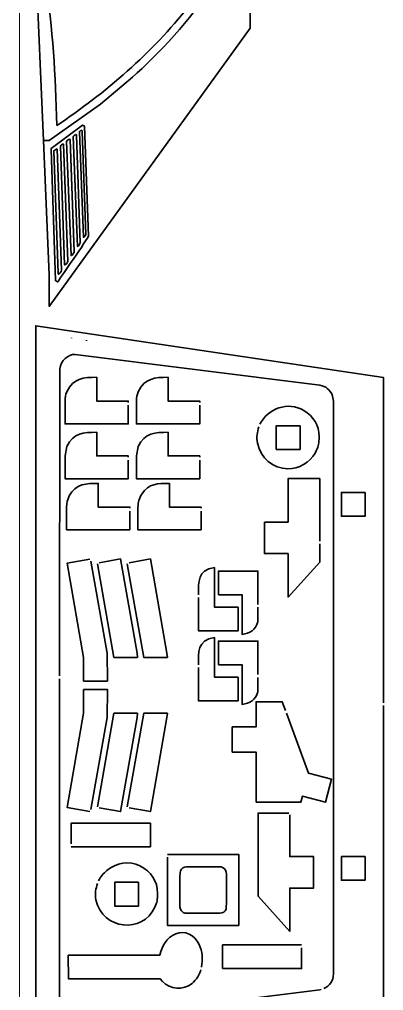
# Model space of a CAD drawing. Header units: millimetres. Extents: x -5 to 375, y 132 to 712.
# Drawn here: x -5 to 34.1, y 518 to 622.3 of the extents above; entities that cross this region are included whole.
import ezdxf

# ---------------------------------------------------------------- set-up
doc = ezdxf.new("R2010")
doc.units = ezdxf.units.MM
doc.header["$MEASUREMENT"] = 0
doc.layers.add('Camada 1', color=7, linetype='Continuous')

msp = doc.modelspace()

# ---------------------------------------------------------------- linework, layer by layer
at = {"layer": 'Camada 1', "color": 3, "lineweight": 20}
msp.add_open_spline([(185.0124, 711.5124), (185.0124, 711.5124), (185.0124, 421.5125), (185.0124, 421.5125), (185.0124, 421.5125), (185.0124, 421.5125), (-4.9877, 421.5125), (-4.9877, 421.5125), (-4.9877, 421.5125), (-4.9877, 421.5125), (-4.9877, 711.5124), (-4.9877, 711.5124), (-4.9877, 711.5124), (-4.9877, 711.5124), (185.0124, 711.5124), (185.0124, 711.5124)], degree=3, knots=[0, 0, 0, 0, 0.2, 0.2, 0.2, 0.2, 0.4, 0.4, 0.4, 0.4, 0.6, 0.6, 0.6, 0.6, 1, 1, 1, 1], dxfattribs=at)
at = {"layer": 'Camada 1', "color": 5, "lineweight": 35}
for points, knots in [([(-1.9876, 708.4624), (-1.9876, 708.4624), (-3.2376, 709.9125), (-3.2376, 709.9125), (-3.2376, 709.9125), (-3.2376, 709.9125), (-3.2376, 628.3624), (-3.2376, 628.3624), (-3.2376, 628.3624), (-3.2376, 628.3624), (-2.4126, 609.3374), (-2.4126, 609.3374), (-2.4126, 609.3374), (-2.4126, 609.3374), (-1.7876, 594.9124), (-1.7876, 594.9124), (-1.7876, 594.9124), (-1.7876, 594.9124), (-1.7876, 591.5124), (-1.7876, 591.5124), (-1.7876, 591.5124), (-1.7876, 591.5124), (19.8124, 621.4124), (19.8124, 621.4124), (19.8124, 621.4124), (19.8124, 621.4124), (19.8124, 631.7374), (19.8124, 631.7374)], [0, 0, 0, 0, 0.125, 0.125, 0.125, 0.125, 0.25, 0.25, 0.25, 0.25, 0.375, 0.375, 0.375, 0.375, 0.5, 0.5, 0.5, 0.5, 0.625, 0.625, 0.625, 0.625, 0.75, 0.75, 0.75, 0.75, 1, 1, 1, 1]), ([(34.1374, 548.9125), (34.1374, 548.9125), (34.1374, 583.8624), (34.1374, 583.8624), (34.1374, 583.8624), (34.1374, 583.8624), (-3.2376, 589.4374), (-3.2376, 589.4374), (-3.2376, 589.4374), (-3.2376, 589.4374), (-3.2376, 516.1124), (-3.2376, 516.1124)], [0, 0, 0, 0, 0.25, 0.25, 0.25, 0.25, 0.5, 0.5, 0.5, 0.5, 1, 1, 1, 1]), ([(-0.6876, 551.7874), (-0.6876, 551.7874), (-0.6626, 584.8125), (-0.6626, 584.8125), (-0.6626, 584.8125), (-0.539, 585.6775), (0.2067, 586.3878), (1.0124, 586.3374), (1.0124, 586.3374), (1.0124, 586.3374), (27.2874, 583.0375), (27.2874, 583.0375), (27.2874, 583.0375), (27.9631, 582.9282), (28.3173, 582.5687), (28.6124, 582.0375), (28.6124, 582.0375), (28.6124, 582.0375), (28.7624, 581.3374), (28.7624, 581.3374), (28.7624, 581.3374), (28.7624, 581.3374), (28.7624, 519.7624), (28.7624, 519.7624), (28.7624, 519.7624), (28.7342, 518.9731), (28.3858, 518.5241), (27.7124, 518.1874)], [0, 0, 0, 0, 0.125, 0.125, 0.125, 0.125, 0.25, 0.25, 0.25, 0.25, 0.375, 0.375, 0.375, 0.375, 0.5, 0.5, 0.5, 0.5, 0.625, 0.625, 0.625, 0.625, 0.75, 0.75, 0.75, 0.75, 1, 1, 1, 1]), ([(27.4373, 518.1124), (27.4373, 518.1124), (27.2874, 518.0624), (27.2874, 518.0624), (27.2874, 518.0624), (27.2874, 518.0624), (0.8624, 514.7625), (0.8624, 514.7625), (0.8624, 514.7625), (0.0529, 514.8295), (-0.6303, 515.5418), (-0.6876, 516.4624), (-0.6876, 516.4624), (-0.6876, 516.4624), (-0.6876, 551.4875), (-0.6876, 551.4875)], [0, 0, 0, 0, 0.2, 0.2, 0.2, 0.2, 0.4, 0.4, 0.4, 0.4, 0.6, 0.6, 0.6, 0.6, 1, 1, 1, 1]), ([(-3.2376, 515.8124), (-3.2376, 515.8124), (-3.2376, 511.6624), (-3.2376, 511.6624), (-3.2376, 511.6624), (-3.2376, 511.6624), (34.1374, 517.2374), (34.1374, 517.2374), (34.1374, 517.2374), (34.1374, 517.2374), (34.1374, 548.6124), (34.1374, 548.6124)], [0, 0, 0, 0, 0.25, 0.25, 0.25, 0.25, 0.5, 0.5, 0.5, 0.5, 1, 1, 1, 1])]:
    msp.add_open_spline(points, degree=3, knots=knots, dxfattribs=at)
at = {"layer": 'Camada 1', "color": 240, "lineweight": 35}
for points, knots in [([(-3.2376, 702.7625), (-3.2376, 702.7625), (14.9874, 685.5124), (14.9874, 685.5124), (14.9874, 685.5124), (15.7288, 684.8444), (16.2224, 684.2967), (16.5874, 683.3124), (16.5874, 683.3124), (16.7712, 682.8166), (16.967, 682.14), (16.9874, 681.6124), (16.9874, 681.6124), (16.9874, 681.6124), (17.0124, 631.3374), (17.0124, 631.3374), (17.0124, 631.3374), (16.9118, 629.5128), (16.2924, 627.2201), (15.4124, 625.6124), (15.4124, 625.6124), (13.7661, 622.6046), (9.7679, 618.4507), (7.1624, 616.1374), (7.1624, 616.1374), (7.1624, 616.1374), (3.7124, 613.2374), (3.7124, 613.2374), (3.7124, 613.2374), (3.7124, 613.2374), (-1.7876, 609.3374), (-1.7876, 609.3374), (-1.7876, 609.3374), (-1.7876, 609.3374), (-2.4126, 609.3374), (-2.4126, 609.3374)], [0, 0, 0, 0, 0.1, 0.1, 0.1, 0.1, 0.2, 0.2, 0.2, 0.2, 0.3, 0.3, 0.3, 0.3, 0.4, 0.4, 0.4, 0.4, 0.5, 0.5, 0.5, 0.5, 0.6, 0.6, 0.6, 0.6, 0.7, 0.7, 0.7, 0.7, 0.8, 0.8, 0.8, 0.8, 1, 1, 1, 1]), ([(-1.5626, 608.3874), (-1.5626, 608.3874), (-1.1126, 594.2874), (-1.1126, 594.2874), (-1.1126, 594.2874), (-1.1126, 594.2874), (-0.8876, 594.1374), (-0.8876, 594.1374), (-0.8876, 594.1374), (-0.8208, 594.2042), (2.4043, 598.8566), (2.4373, 599.0874), (2.4373, 599.0874), (2.4373, 599.0874), (1.9874, 610.8874), (1.9874, 610.8874), (1.9874, 610.8874), (1.9874, 610.8874), (1.7874, 610.9874), (1.7874, 610.9874), (1.7874, 610.9874), (1.7874, 610.9874), (-1.5626, 608.4874), (-1.5626, 608.4874), (-1.5626, 608.4874), (-1.5626, 608.4874), (-1.5626, 608.3874), (-1.5626, 608.3874)], [0, 0, 0, 0, 0.125, 0.125, 0.125, 0.125, 0.25, 0.25, 0.25, 0.25, 0.375, 0.375, 0.375, 0.375, 0.5, 0.5, 0.5, 0.5, 0.625, 0.625, 0.625, 0.625, 0.75, 0.75, 0.75, 0.75, 1, 1, 1, 1]), ([(0.0874, 609.2374), (0.0874, 609.2374), (0.5624, 596.9624), (0.5624, 596.9624), (0.5624, 596.9624), (0.6957, 596.9624), (0.8706, 597.2714), (0.8874, 597.3874), (0.8874, 597.3874), (0.8874, 597.3874), (0.4624, 609.4624), (0.4624, 609.4624), (0.4624, 609.4624), (0.3274, 609.5299), (0.1469, 609.3563), (0.0874, 609.2374)], [0, 0, 0, 0, 0.2, 0.2, 0.2, 0.2, 0.4, 0.4, 0.4, 0.4, 0.6, 0.6, 0.6, 0.6, 1, 1, 1, 1]), ([(0.7874, 609.7624), (0.7874, 609.7624), (1.2373, 597.9624), (1.2373, 597.9624), (1.2373, 597.9624), (1.3902, 598.0133), (1.5387, 598.2639), (1.5374, 598.3374), (1.5374, 598.3374), (1.5374, 598.3374), (1.1374, 609.8624), (1.1374, 609.8624), (1.1374, 609.8624), (1.1374, 609.8624), (1.1374, 609.9374), (1.1374, 609.9374), (1.1374, 609.9374), (1.1374, 609.9374), (1.0874, 609.9874), (1.0874, 609.9874), (1.0874, 609.9874), (0.948, 609.9874), (0.8169, 609.7919), (0.7874, 609.7624)], [0, 0, 0, 0, 0.14285714, 0.14285714, 0.14285714, 0.14285714, 0.28571429, 0.28571429, 0.28571429, 0.28571429, 0.42857143, 0.42857143, 0.42857143, 0.42857143, 0.57142857, 0.57142857, 0.57142857, 0.57142857, 0.71428571, 0.71428571, 0.71428571, 0.71428571, 1, 1, 1, 1]), ([(1.4624, 610.2624), (1.4624, 610.2624), (1.8874, 598.9374), (1.8874, 598.9374), (1.8874, 598.9374), (1.8874, 598.9374), (1.9374, 598.9374), (1.9374, 598.9374), (1.9374, 598.9374), (1.9374, 598.9374), (2.1374, 599.2124), (2.1374, 599.2124), (2.1374, 599.2124), (2.1374, 599.2124), (1.7374, 610.3124), (1.7374, 610.3124), (1.7374, 610.3124), (1.7374, 610.3124), (1.7374, 610.3874), (1.7374, 610.3874), (1.7374, 610.3874), (1.7374, 610.3874), (1.6624, 610.4374), (1.6624, 610.4374), (1.6624, 610.4374), (1.6624, 610.4374), (1.4624, 610.2624), (1.4624, 610.2624)], [0, 0, 0, 0, 0.125, 0.125, 0.125, 0.125, 0.25, 0.25, 0.25, 0.25, 0.375, 0.375, 0.375, 0.375, 0.5, 0.5, 0.5, 0.5, 0.625, 0.625, 0.625, 0.625, 0.75, 0.75, 0.75, 0.75, 1, 1, 1, 1]), ([(1.5124, 610.3374), (1.5124, 610.3374), (1.4624, 610.2874), (1.4624, 610.2874), (1.4624, 610.2874), (1.4624, 610.2874), (1.4624, 610.2624), (1.4624, 610.2624), (1.4624, 610.2624), (1.4624, 610.2624), (1.5124, 610.3374), (1.5124, 610.3374)], [0, 0, 0, 0, 0.25, 0.25, 0.25, 0.25, 0.5, 0.5, 0.5, 0.5, 1, 1, 1, 1]), ([(-0.5876, 608.7124), (-0.5876, 608.7124), (-0.1377, 595.9624), (-0.1377, 595.9624), (-0.1377, 595.9624), (0.0199, 595.9624), (0.1922, 596.248), (0.2124, 596.3874), (0.2124, 596.3874), (0.2124, 596.3874), (-0.2376, 608.9374), (-0.2376, 608.9374), (-0.2376, 608.9374), (-0.3815, 609.0094), (-0.5876, 608.7919), (-0.5876, 608.7124)], [0, 0, 0, 0, 0.2, 0.2, 0.2, 0.2, 0.4, 0.4, 0.4, 0.4, 0.6, 0.6, 0.6, 0.6, 1, 1, 1, 1]), ([(-1.2876, 608.2124), (-1.2876, 608.2124), (-0.8376, 595.0874), (-0.8376, 595.0874), (-0.8376, 595.0874), (-0.8376, 595.0874), (-0.8376, 594.9874), (-0.8376, 594.9874), (-0.8376, 594.9874), (-0.8376, 594.9874), (-0.8126, 594.9624), (-0.8126, 594.9624), (-0.8126, 594.9624), (-0.677, 594.9624), (-0.4807, 595.2624), (-0.4626, 595.3874), (-0.4626, 595.3874), (-0.4626, 595.3874), (-0.9377, 608.4124), (-0.9377, 608.4124), (-0.9377, 608.4124), (-0.9377, 608.4124), (-0.9626, 608.4374), (-0.9626, 608.4374), (-0.9626, 608.4374), (-0.9626, 608.4374), (-1.2876, 608.2124), (-1.2876, 608.2124)], [0, 0, 0, 0, 0.125, 0.125, 0.125, 0.125, 0.25, 0.25, 0.25, 0.25, 0.375, 0.375, 0.375, 0.375, 0.5, 0.5, 0.5, 0.5, 0.625, 0.625, 0.625, 0.625, 0.75, 0.75, 0.75, 0.75, 1, 1, 1, 1])]:
    msp.add_open_spline(points, degree=3, knots=knots, dxfattribs=at)
at = {"layer": 'Camada 1', "lineweight": 35}
for points, knots in [([(-0.9626, 610.9624), (4.1354, 614.329), (9.4012, 618.8848), (13.1624, 623.7124), (13.1624, 623.7124), (14.0778, 624.8873), (14.3036, 625.3752), (14.9874, 626.6624), (14.9874, 626.6624), (14.9874, 626.6624), (-2.1876, 626.6624), (-2.1876, 626.6624), (-2.1876, 626.6624), (-1.419, 621.2122), (-1.1035, 616.4566), (-0.9626, 610.9624)], [0, 0, 0, 0, 0.2, 0.2, 0.2, 0.2, 0.4, 0.4, 0.4, 0.4, 0.6, 0.6, 0.6, 0.6, 1, 1, 1, 1]), ([(25.1624, 578.6875), (25.1624, 578.6875), (22.6124, 578.6875), (22.6124, 578.6875), (22.6124, 578.6875), (22.6124, 578.6875), (22.6124, 576.1374), (22.6124, 576.1374), (22.6124, 576.1374), (22.6124, 576.1374), (25.1624, 576.1374), (25.1624, 576.1374), (25.1624, 576.1374), (25.1624, 576.1374), (25.1624, 578.6875), (25.1624, 578.6875)], [0, 0, 0, 0, 0.2, 0.2, 0.2, 0.2, 0.4, 0.4, 0.4, 0.4, 0.6, 0.6, 0.6, 0.6, 1, 1, 1, 1]), ([(32.1624, 571.5125), (32.1624, 571.5125), (32.1624, 568.9625), (32.1624, 568.9625), (32.1624, 568.9625), (32.1624, 568.9625), (29.6124, 568.9625), (29.6124, 568.9625), (29.6124, 568.9625), (29.6124, 568.9625), (29.6124, 571.5125), (29.6124, 571.5125), (29.6124, 571.5125), (29.6124, 571.5125), (32.1624, 571.5125), (32.1624, 571.5125)], [0, 0, 0, 0, 0.2, 0.2, 0.2, 0.2, 0.4, 0.4, 0.4, 0.4, 0.6, 0.6, 0.6, 0.6, 1, 1, 1, 1]), ([(32.1624, 532.3874), (32.1624, 532.3874), (32.1624, 529.8374), (32.1624, 529.8374), (32.1624, 529.8374), (32.1624, 529.8374), (29.6124, 529.8374), (29.6124, 529.8374), (29.6124, 529.8374), (29.6124, 529.8374), (29.6124, 532.3874), (29.6124, 532.3874), (29.6124, 532.3874), (29.6124, 532.3874), (32.1624, 532.3874), (32.1624, 532.3874)], [0, 0, 0, 0, 0.2, 0.2, 0.2, 0.2, 0.4, 0.4, 0.4, 0.4, 0.6, 0.6, 0.6, 0.6, 1, 1, 1, 1]), ([(17.2374, 530.7124), (17.2682, 530.5585), (17.3121, 526.9702), (17.2124, 526.7124), (17.2124, 526.7124), (17.1174, 526.4668), (16.8579, 526.2875), (16.5624, 526.2875), (16.5624, 526.2875), (16.5624, 526.2875), (12.8124, 526.2875), (12.8124, 526.2875), (12.8124, 526.2875), (12.5083, 526.3459), (12.2624, 526.6491), (12.2624, 526.9874), (12.2624, 526.9874), (12.2624, 527.505), (12.1896, 530.5899), (12.3124, 530.8375), (12.3124, 530.8375), (12.4479, 531.1107), (12.6509, 531.2616), (12.9623, 531.2874), (12.9623, 531.2874), (12.9623, 531.2874), (16.6874, 531.2624), (16.6874, 531.2624), (16.6874, 531.2624), (16.9803, 531.1846), (17.177, 531.0145), (17.2374, 530.7124)], [0, 0, 0, 0, 0.11111111, 0.11111111, 0.11111111, 0.11111111, 0.22222222, 0.22222222, 0.22222222, 0.22222222, 0.33333333, 0.33333333, 0.33333333, 0.33333333, 0.44444444, 0.44444444, 0.44444444, 0.44444444, 0.55555556, 0.55555556, 0.55555556, 0.55555556, 0.66666667, 0.66666667, 0.66666667, 0.66666667, 0.77777778, 0.77777778, 0.77777778, 0.77777778, 1, 1, 1, 1]), ([(7.8124, 529.6124), (7.8124, 529.6124), (5.2624, 529.6124), (5.2624, 529.6124), (5.2624, 529.6124), (5.2624, 529.6124), (5.2624, 527.0625), (5.2624, 527.0625), (5.2624, 527.0625), (5.2624, 527.0625), (7.8124, 527.0625), (7.8124, 527.0625), (7.8124, 527.0625), (7.8124, 527.0625), (7.8124, 529.6124), (7.8124, 529.6124)], [0, 0, 0, 0, 0.2, 0.2, 0.2, 0.2, 0.4, 0.4, 0.4, 0.4, 0.6, 0.6, 0.6, 0.6, 1, 1, 1, 1])]:
    msp.add_open_spline(points, degree=3, knots=knots, dxfattribs=at)
at = {"layer": 'Camada 1', "color": 240, "lineweight": 35}
for points in [[(0.8124, 609.7874), (0.8124, 609.7874), (0.7874, 609.7624), (0.7874, 609.7624)], [(-1.5626, 608.4874), (-1.5626, 608.4874), (-1.5626, 608.3874), (-1.5626, 608.3874)], [(-0.5876, 608.7624), (-0.5876, 608.7624), (-0.5876, 608.7124), (-0.5876, 608.7124)], [(0.1124, 609.2874), (0.1124, 609.2874), (0.0874, 609.2374), (0.0874, 609.2374)], [(-1.2626, 608.2624), (-1.2626, 608.2624), (-1.2876, 608.2124), (-1.2876, 608.2124)]]:
    msp.add_open_spline(points, degree=3, dxfattribs=at)
at = {"layer": 'Camada 1', "color": 2, "lineweight": 35}
for points in [[(0.6124, 588.1374), (0.6124, 588.1374), (0.6124, 588.0874), (0.6124, 588.0874)], [(2.2373, 587.8624), (2.2373, 587.8624), (2.2373, 587.8124), (2.2373, 587.8124)]]:
    msp.add_open_spline(points, degree=3, dxfattribs=at)
for points, knots in [([(6.7124, 581.1874), (6.7124, 581.1874), (6.7124, 581.3374), (6.7124, 581.3374), (6.7124, 581.3374), (6.7124, 581.3374), (3.3124, 581.3374), (3.3124, 581.3374), (3.3124, 581.3374), (3.3124, 581.3374), (3.3124, 583.8874), (3.3124, 583.8874), (3.3124, 583.8874), (1.9028, 583.8874), (0.8008, 583.8218), (0.1124, 582.3374), (0.1124, 582.3374), (-0.051, 581.985), (-0.0657, 581.71), (-0.0876, 581.3374)], [0, 0, 0, 0, 0.16666667, 0.16666667, 0.16666667, 0.16666667, 0.33333333, 0.33333333, 0.33333333, 0.33333333, 0.5, 0.5, 0.5, 0.5, 0.66666667, 0.66666667, 0.66666667, 0.66666667, 1, 1, 1, 1]), ([(14.3874, 581.1874), (14.3874, 581.1874), (14.3874, 581.3374), (14.3874, 581.3374), (14.3874, 581.3374), (14.3874, 581.3374), (10.9874, 581.3374), (10.9874, 581.3374), (10.9874, 581.3374), (10.9874, 581.3374), (10.9874, 583.8874), (10.9874, 583.8874), (10.9874, 583.8874), (9.5782, 583.8874), (8.4757, 583.8218), (7.7873, 582.3374), (7.7873, 582.3374), (7.6241, 581.9855), (7.6093, 581.7094), (7.5873, 581.3374)], [0, 0, 0, 0, 0.16666667, 0.16666667, 0.16666667, 0.16666667, 0.33333333, 0.33333333, 0.33333333, 0.33333333, 0.5, 0.5, 0.5, 0.5, 0.66666667, 0.66666667, 0.66666667, 0.66666667, 1, 1, 1, 1]), ([(26.9124, 575.9874), (27.1517, 576.5722), (27.2146, 576.7809), (27.2124, 577.4875), (27.2124, 577.4875), (27.2085, 578.7597), (26.6385, 579.6471), (25.5624, 580.3124), (25.5624, 580.3124), (23.8854, 581.3492), (21.7167, 580.546), (20.8624, 578.8374)], [0, 0, 0, 0, 0.25, 0.25, 0.25, 0.25, 0.5, 0.5, 0.5, 0.5, 1, 1, 1, 1]), ([(-0.0876, 581.3374), (-0.0876, 581.3374), (-0.0876, 578.8875), (-0.0876, 578.8875), (-0.0876, 578.8875), (-0.0876, 578.8875), (6.7124, 578.8875), (6.7124, 578.8875), (6.7124, 578.8875), (6.7124, 578.8875), (6.7124, 580.8874), (6.7124, 580.8874)], [0, 0, 0, 0, 0.25, 0.25, 0.25, 0.25, 0.5, 0.5, 0.5, 0.5, 1, 1, 1, 1]), ([(7.5873, 581.3374), (7.5873, 581.3374), (7.5873, 578.8875), (7.5873, 578.8875), (7.5873, 578.8875), (7.5873, 578.8875), (14.3874, 578.8875), (14.3874, 578.8875), (14.3874, 578.8875), (14.3874, 578.8875), (14.3874, 580.8874), (14.3874, 580.8874)], [0, 0, 0, 0, 0.25, 0.25, 0.25, 0.25, 0.5, 0.5, 0.5, 0.5, 1, 1, 1, 1]), ([(20.7374, 578.5624), (20.5871, 577.9618), (20.4312, 577.5368), (20.5874, 576.8124), (20.5874, 576.8124), (20.9355, 575.198), (22.2285, 574.105), (23.8623, 574.0624), (23.8623, 574.0624), (24.9814, 574.0332), (26.2382, 574.7375), (26.7874, 575.7374), (26.7874, 575.7374), (26.7874, 575.7374), (26.9124, 575.9874), (26.9124, 575.9874)], [0, 0, 0, 0, 0.2, 0.2, 0.2, 0.2, 0.4, 0.4, 0.4, 0.4, 0.6, 0.6, 0.6, 0.6, 1, 1, 1, 1]), ([(6.7124, 575.2875), (6.7124, 575.2875), (6.7124, 575.4374), (6.7124, 575.4374), (6.7124, 575.4374), (6.7124, 575.4374), (3.3124, 575.4374), (3.3124, 575.4374), (3.3124, 575.4374), (3.3124, 575.4374), (3.3124, 577.9874), (3.3124, 577.9874), (3.3124, 577.9874), (1.9227, 577.944), (0.8287, 577.9631), (0.1124, 576.4374), (0.1124, 576.4374), (0.1124, 576.4374), (-0.0876, 575.4374), (-0.0876, 575.4374)], [0, 0, 0, 0, 0.16666667, 0.16666667, 0.16666667, 0.16666667, 0.33333333, 0.33333333, 0.33333333, 0.33333333, 0.5, 0.5, 0.5, 0.5, 0.66666667, 0.66666667, 0.66666667, 0.66666667, 1, 1, 1, 1]), ([(14.3874, 575.2875), (14.3874, 575.2875), (14.3874, 575.4374), (14.3874, 575.4374), (14.3874, 575.4374), (14.3874, 575.4374), (10.9874, 575.4374), (10.9874, 575.4374), (10.9874, 575.4374), (10.9874, 575.4374), (10.9874, 577.9874), (10.9874, 577.9874), (10.9874, 577.9874), (9.598, 577.944), (8.5036, 577.9631), (7.7873, 576.4374), (7.7873, 576.4374), (7.7873, 576.4374), (7.5873, 575.4374), (7.5873, 575.4374)], [0, 0, 0, 0, 0.16666667, 0.16666667, 0.16666667, 0.16666667, 0.33333333, 0.33333333, 0.33333333, 0.33333333, 0.5, 0.5, 0.5, 0.5, 0.66666667, 0.66666667, 0.66666667, 0.66666667, 1, 1, 1, 1]), ([(-0.0876, 575.4374), (-0.0876, 575.4374), (-0.0876, 572.9874), (-0.0876, 572.9874), (-0.0876, 572.9874), (-0.0876, 572.9874), (6.7124, 572.9874), (6.7124, 572.9874), (6.7124, 572.9874), (6.7124, 572.9874), (6.7124, 574.9874), (6.7124, 574.9874)], [0, 0, 0, 0, 0.25, 0.25, 0.25, 0.25, 0.5, 0.5, 0.5, 0.5, 1, 1, 1, 1]), ([(7.5873, 575.4374), (7.5873, 575.4374), (7.5873, 572.9874), (7.5873, 572.9874), (7.5873, 572.9874), (7.5873, 572.9874), (14.3874, 572.9874), (14.3874, 572.9874), (14.3874, 572.9874), (14.3874, 572.9874), (14.3874, 574.9874), (14.3874, 574.9874)], [0, 0, 0, 0, 0.25, 0.25, 0.25, 0.25, 0.5, 0.5, 0.5, 0.5, 1, 1, 1, 1]), ([(27.2874, 566.2874), (27.2874, 566.2874), (27.2874, 573.0124), (27.2874, 573.0124), (27.2874, 573.0124), (27.2874, 573.0124), (23.8874, 573.0124), (23.8874, 573.0124), (23.8874, 573.0124), (23.8874, 573.0124), (23.8874, 568.3375), (23.8874, 568.3375), (23.8874, 568.3375), (23.8874, 568.3375), (21.3374, 568.3375), (21.3374, 568.3375)], [0, 0, 0, 0, 0.2, 0.2, 0.2, 0.2, 0.4, 0.4, 0.4, 0.4, 0.6, 0.6, 0.6, 0.6, 1, 1, 1, 1]), ([(6.8874, 569.8124), (6.8874, 569.8124), (6.8874, 569.9375), (6.8874, 569.9375), (6.8874, 569.9375), (6.8874, 569.9375), (3.4874, 569.9375), (3.4874, 569.9375), (3.4874, 569.9375), (3.4874, 569.9375), (3.4874, 572.4874), (3.4874, 572.4874), (3.4874, 572.4874), (2.2682, 572.4874), (1.0699, 572.4911), (0.3624, 571.1375), (0.3624, 571.1375), (0.1593, 570.7489), (0.112, 570.3548), (0.0874, 569.9375)], [0, 0, 0, 0, 0.16666667, 0.16666667, 0.16666667, 0.16666667, 0.33333333, 0.33333333, 0.33333333, 0.33333333, 0.5, 0.5, 0.5, 0.5, 0.66666667, 0.66666667, 0.66666667, 0.66666667, 1, 1, 1, 1]), ([(14.5373, 569.8124), (14.5373, 569.8124), (14.5373, 569.9375), (14.5373, 569.9375), (14.5373, 569.9375), (14.5373, 569.9375), (11.1374, 569.9375), (11.1374, 569.9375), (11.1374, 569.9375), (11.1374, 569.9375), (11.1374, 572.4874), (11.1374, 572.4874), (11.1374, 572.4874), (9.8672, 572.4874), (8.9412, 572.5022), (8.1624, 571.3375), (8.1624, 571.3375), (7.8638, 570.8909), (7.7982, 570.4554), (7.7374, 569.9375)], [0, 0, 0, 0, 0.16666667, 0.16666667, 0.16666667, 0.16666667, 0.33333333, 0.33333333, 0.33333333, 0.33333333, 0.5, 0.5, 0.5, 0.5, 0.66666667, 0.66666667, 0.66666667, 0.66666667, 1, 1, 1, 1]), ([(0.0874, 569.9375), (0.0874, 569.9375), (0.0874, 567.5124), (0.0874, 567.5124), (0.0874, 567.5124), (0.0874, 567.5124), (6.8874, 567.5124), (6.8874, 567.5124), (6.8874, 567.5124), (6.8874, 567.5124), (6.8874, 569.5124), (6.8874, 569.5124)], [0, 0, 0, 0, 0.25, 0.25, 0.25, 0.25, 0.5, 0.5, 0.5, 0.5, 1, 1, 1, 1]), ([(7.7374, 569.9375), (7.7374, 569.9375), (7.7374, 567.5124), (7.7374, 567.5124), (7.7374, 567.5124), (7.7374, 567.5124), (14.5373, 567.5124), (14.5373, 567.5124), (14.5373, 567.5124), (14.5373, 567.5124), (14.5373, 569.5124), (14.5373, 569.5124)], [0, 0, 0, 0, 0.25, 0.25, 0.25, 0.25, 0.5, 0.5, 0.5, 0.5, 1, 1, 1, 1]), ([(21.3374, 568.3375), (21.3374, 568.3375), (21.3374, 564.9374), (21.3374, 564.9374), (21.3374, 564.9374), (21.3374, 564.9374), (23.8874, 564.9374), (23.8874, 564.9374), (23.8874, 564.9374), (23.8874, 564.9374), (23.8874, 560.2624), (23.8874, 560.2624), (23.8874, 560.2624), (23.8874, 560.2624), (27.2874, 564.0374), (27.2874, 564.0374), (27.2874, 564.0374), (27.2874, 564.0374), (27.2874, 565.9875), (27.2874, 565.9875)], [0, 0, 0, 0, 0.16666667, 0.16666667, 0.16666667, 0.16666667, 0.33333333, 0.33333333, 0.33333333, 0.33333333, 0.5, 0.5, 0.5, 0.5, 0.66666667, 0.66666667, 0.66666667, 0.66666667, 1, 1, 1, 1]), ([(2.5624, 564.3374), (2.5624, 564.3374), (0.1374, 563.9124), (0.1374, 563.9124), (0.1374, 563.9124), (0.1374, 563.9124), (1.9124, 553.7874), (1.9124, 553.7874), (1.9124, 553.7874), (1.9124, 553.7874), (1.9124, 551.2374), (1.9124, 551.2374)], [0, 0, 0, 0, 0.25, 0.25, 0.25, 0.25, 0.5, 0.5, 0.5, 0.5, 1, 1, 1, 1]), ([(1.9124, 551.2374), (1.9124, 551.2374), (4.4624, 551.2374), (4.4624, 551.2374), (4.4624, 551.2374), (4.4624, 551.2374), (4.4374, 554.2374), (4.4374, 554.2374), (4.4374, 554.2374), (4.4374, 554.2374), (2.6874, 564.1374), (2.6874, 564.1374)], [0, 0, 0, 0, 0.25, 0.25, 0.25, 0.25, 0.5, 0.5, 0.5, 0.5, 1, 1, 1, 1]), ([(3.3874, 563.8374), (3.3874, 563.8374), (5.1624, 553.7874), (5.1624, 553.7874), (5.1624, 553.7874), (5.1624, 553.7874), (7.7124, 553.7874), (7.7124, 553.7874)], [0, 0, 0, 0, 0.33333333, 0.33333333, 0.33333333, 0.33333333, 1, 1, 1, 1]), ([(7.7124, 553.7874), (7.7124, 553.7874), (7.6624, 554.2374), (7.6624, 554.2374), (7.6624, 554.2374), (7.6624, 554.2374), (5.8874, 564.3624), (5.8874, 564.3624), (5.8874, 564.3624), (5.8874, 564.3624), (3.5874, 563.9624), (3.5874, 563.9624)], [0, 0, 0, 0, 0.25, 0.25, 0.25, 0.25, 0.5, 0.5, 0.5, 0.5, 1, 1, 1, 1]), ([(6.5874, 563.8374), (6.5874, 563.8374), (8.3624, 553.7874), (8.3624, 553.7874), (8.3624, 553.7874), (8.3624, 553.7874), (10.9124, 553.7874), (10.9124, 553.7874)], [0, 0, 0, 0, 0.33333333, 0.33333333, 0.33333333, 0.33333333, 1, 1, 1, 1]), ([(10.9124, 553.7874), (10.9124, 553.7874), (10.8624, 554.2374), (10.8624, 554.2374), (10.8624, 554.2374), (10.8624, 554.2374), (9.0874, 564.3624), (9.0874, 564.3624), (9.0874, 564.3624), (9.0874, 564.3624), (6.7874, 563.9624), (6.7874, 563.9624)], [0, 0, 0, 0, 0.25, 0.25, 0.25, 0.25, 0.5, 0.5, 0.5, 0.5, 1, 1, 1, 1]), ([(18.5123, 559.1874), (18.5123, 559.1874), (15.9624, 559.1874), (15.9624, 559.1874), (15.9624, 559.1874), (15.9624, 559.1874), (15.9624, 563.4374), (15.9624, 563.4374), (15.9624, 563.4374), (14.1086, 563.1731), (14.2624, 561.9364), (14.2624, 560.5124)], [0, 0, 0, 0, 0.25, 0.25, 0.25, 0.25, 0.5, 0.5, 0.5, 0.5, 1, 1, 1, 1]), ([(20.6374, 559.4874), (20.6374, 559.4874), (20.6374, 563.0624), (20.6374, 563.0624), (20.6374, 563.0624), (20.6374, 563.0624), (16.3874, 563.0624), (16.3874, 563.0624), (16.3874, 563.0624), (16.3874, 563.0624), (16.3874, 560.5124), (16.3874, 560.5124)], [0, 0, 0, 0, 0.25, 0.25, 0.25, 0.25, 0.5, 0.5, 0.5, 0.5, 1, 1, 1, 1]), ([(16.3874, 560.5124), (16.3874, 560.5124), (18.9374, 560.5124), (18.9374, 560.5124), (18.9374, 560.5124), (18.9374, 560.5124), (18.9374, 556.2625), (18.9374, 556.2625), (18.9374, 556.2625), (19.7768, 556.3742), (20.4045, 556.7317), (20.6124, 557.6124), (20.6124, 557.6124), (20.6124, 557.6124), (20.6374, 559.1874), (20.6374, 559.1874)], [0, 0, 0, 0, 0.2, 0.2, 0.2, 0.2, 0.4, 0.4, 0.4, 0.4, 0.6, 0.6, 0.6, 0.6, 1, 1, 1, 1]), ([(14.2624, 560.2125), (14.2624, 560.2125), (14.2624, 556.6375), (14.2624, 556.6375), (14.2624, 556.6375), (14.2624, 556.6375), (18.5123, 556.6375), (18.5123, 556.6375), (18.5123, 556.6375), (18.5123, 556.6375), (18.5123, 559.1874), (18.5123, 559.1874)], [0, 0, 0, 0, 0.25, 0.25, 0.25, 0.25, 0.5, 0.5, 0.5, 0.5, 1, 1, 1, 1]), ([(18.5123, 551.6624), (18.5123, 551.6624), (15.9624, 551.6624), (15.9624, 551.6624), (15.9624, 551.6624), (15.9624, 551.6624), (15.9624, 555.9124), (15.9624, 555.9124), (15.9624, 555.9124), (14.0892, 555.6453), (14.2624, 554.2995), (14.2624, 552.9874)], [0, 0, 0, 0, 0.25, 0.25, 0.25, 0.25, 0.5, 0.5, 0.5, 0.5, 1, 1, 1, 1]), ([(20.6374, 551.9374), (20.6374, 551.9374), (20.6374, 555.5374), (20.6374, 555.5374), (20.6374, 555.5374), (20.6374, 555.5374), (16.3874, 555.5374), (16.3874, 555.5374), (16.3874, 555.5374), (16.3874, 555.5374), (16.3874, 552.9874), (16.3874, 552.9874)], [0, 0, 0, 0, 0.25, 0.25, 0.25, 0.25, 0.5, 0.5, 0.5, 0.5, 1, 1, 1, 1]), ([(14.2624, 552.6875), (14.2624, 552.6875), (14.2624, 549.1125), (14.2624, 549.1125), (14.2624, 549.1125), (14.2624, 549.1125), (18.5123, 549.1125), (18.5123, 549.1125), (18.5123, 549.1125), (18.5123, 549.1125), (18.5123, 551.6624), (18.5123, 551.6624)], [0, 0, 0, 0, 0.25, 0.25, 0.25, 0.25, 0.5, 0.5, 0.5, 0.5, 1, 1, 1, 1]), ([(16.3874, 552.9874), (16.3874, 552.9874), (18.9374, 552.9874), (18.9374, 552.9874), (18.9374, 552.9874), (18.9374, 552.9874), (18.9374, 548.7374), (18.9374, 548.7374), (18.9374, 548.7374), (19.7694, 548.8484), (20.419, 549.1808), (20.6124, 550.0875), (20.6124, 550.0875), (20.6124, 550.0875), (20.6374, 551.6374), (20.6374, 551.6374)], [0, 0, 0, 0, 0.2, 0.2, 0.2, 0.2, 0.4, 0.4, 0.4, 0.4, 0.6, 0.6, 0.6, 0.6, 1, 1, 1, 1]), ([(2.5624, 537.2374), (2.5624, 537.2374), (0.1374, 537.6624), (0.1374, 537.6624), (0.1374, 537.6624), (0.1374, 537.6624), (1.9124, 547.7874), (1.9124, 547.7874), (1.9124, 547.7874), (1.9124, 547.7874), (1.9124, 550.3374), (1.9124, 550.3374)], [0, 0, 0, 0, 0.25, 0.25, 0.25, 0.25, 0.5, 0.5, 0.5, 0.5, 1, 1, 1, 1]), ([(1.9124, 550.3374), (1.9124, 550.3374), (4.4624, 550.3374), (4.4624, 550.3374), (4.4624, 550.3374), (4.4624, 550.3374), (4.4374, 547.3374), (4.4374, 547.3374), (4.4374, 547.3374), (4.4374, 547.3374), (2.6874, 537.4374), (2.6874, 537.4374)], [0, 0, 0, 0, 0.25, 0.25, 0.25, 0.25, 0.5, 0.5, 0.5, 0.5, 1, 1, 1, 1]), ([(23.6124, 548.0874), (23.6124, 548.0874), (23.2624, 549.0124), (23.2624, 549.0124), (23.2624, 549.0124), (23.2624, 549.0124), (20.4374, 549.0124), (20.4374, 549.0124), (20.4374, 549.0124), (20.4374, 549.0124), (20.4374, 546.3125), (20.4374, 546.3125), (20.4374, 546.3125), (20.4374, 546.3125), (17.8874, 546.3125), (17.8874, 546.3125), (17.8874, 546.3125), (17.8874, 546.3125), (17.8874, 543.6124), (17.8874, 543.6124), (17.8874, 543.6124), (17.8874, 543.6124), (20.4374, 543.6124), (20.4374, 543.6124), (20.4374, 543.6124), (20.4374, 543.6124), (20.4374, 538.2124), (20.4374, 538.2124)], [0, 0, 0, 0, 0.125, 0.125, 0.125, 0.125, 0.25, 0.25, 0.25, 0.25, 0.375, 0.375, 0.375, 0.375, 0.5, 0.5, 0.5, 0.5, 0.625, 0.625, 0.625, 0.625, 0.75, 0.75, 0.75, 0.75, 1, 1, 1, 1]), ([(3.3874, 537.7374), (3.3874, 537.7374), (5.1624, 547.7874), (5.1624, 547.7874), (5.1624, 547.7874), (5.1624, 547.7874), (7.7124, 547.7874), (7.7124, 547.7874)], [0, 0, 0, 0, 0.33333333, 0.33333333, 0.33333333, 0.33333333, 1, 1, 1, 1]), ([(7.7124, 547.7874), (7.7124, 547.7874), (7.6624, 547.3374), (7.6624, 547.3374), (7.6624, 547.3374), (7.6624, 547.3374), (5.8874, 537.2125), (5.8874, 537.2125), (5.8874, 537.2125), (5.8874, 537.2125), (3.5874, 537.6124), (3.5874, 537.6124)], [0, 0, 0, 0, 0.25, 0.25, 0.25, 0.25, 0.5, 0.5, 0.5, 0.5, 1, 1, 1, 1]), ([(6.5874, 537.7374), (6.5874, 537.7374), (8.3624, 547.7874), (8.3624, 547.7874), (8.3624, 547.7874), (8.3624, 547.7874), (10.9124, 547.7874), (10.9124, 547.7874)], [0, 0, 0, 0, 0.33333333, 0.33333333, 0.33333333, 0.33333333, 1, 1, 1, 1]), ([(10.9124, 547.7874), (10.9124, 547.7874), (10.8624, 547.3374), (10.8624, 547.3374), (10.8624, 547.3374), (10.8624, 547.3374), (9.0874, 537.2125), (9.0874, 537.2125), (9.0874, 537.2125), (9.0874, 537.2125), (6.7874, 537.6124), (6.7874, 537.6124)], [0, 0, 0, 0, 0.25, 0.25, 0.25, 0.25, 0.5, 0.5, 0.5, 0.5, 1, 1, 1, 1]), ([(20.4374, 538.2124), (20.4374, 538.2124), (25.2374, 538.2124), (25.2374, 538.2124), (25.2374, 538.2124), (25.2374, 538.2124), (25.4124, 538.8874), (25.4124, 538.8874), (25.4124, 538.8874), (25.4124, 538.8874), (27.8874, 538.2124), (27.8874, 538.2124), (27.8874, 538.2124), (27.8874, 538.2124), (28.5374, 540.6874), (28.5374, 540.6874), (28.5374, 540.6874), (28.5374, 540.6874), (26.0874, 541.3374), (26.0874, 541.3374), (26.0874, 541.3374), (26.0874, 541.3374), (23.7124, 547.7874), (23.7124, 547.7874)], [0, 0, 0, 0, 0.14285714, 0.14285714, 0.14285714, 0.14285714, 0.28571429, 0.28571429, 0.28571429, 0.28571429, 0.42857143, 0.42857143, 0.42857143, 0.42857143, 0.57142857, 0.57142857, 0.57142857, 0.57142857, 0.71428571, 0.71428571, 0.71428571, 0.71428571, 1, 1, 1, 1]), ([(23.9624, 537.0624), (23.9624, 537.0624), (20.6624, 537.0624), (20.6624, 537.0624), (20.6624, 537.0624), (20.6624, 537.0624), (20.6624, 528.1124), (20.6624, 528.1124), (20.6624, 528.1124), (20.6624, 528.1124), (24.0623, 524.3125), (24.0623, 524.3125)], [0, 0, 0, 0, 0.25, 0.25, 0.25, 0.25, 0.5, 0.5, 0.5, 0.5, 1, 1, 1, 1]), ([(24.0623, 524.3125), (24.0623, 524.3125), (24.0623, 528.9874), (24.0623, 528.9874), (24.0623, 528.9874), (24.0623, 528.9874), (26.6124, 528.9874), (26.6124, 528.9874), (26.6124, 528.9874), (26.6124, 528.9874), (26.6124, 532.3874), (26.6124, 532.3874), (26.6124, 532.3874), (26.6124, 532.3874), (24.0623, 532.3874), (24.0623, 532.3874), (24.0623, 532.3874), (24.0623, 532.3874), (24.0623, 536.8624), (24.0623, 536.8624)], [0, 0, 0, 0, 0.16666667, 0.16666667, 0.16666667, 0.16666667, 0.33333333, 0.33333333, 0.33333333, 0.33333333, 0.5, 0.5, 0.5, 0.5, 0.66666667, 0.66666667, 0.66666667, 0.66666667, 1, 1, 1, 1]), ([(9.0874, 535.9874), (9.0874, 535.9874), (9.0874, 533.4375), (9.0874, 533.4375), (9.0874, 533.4375), (9.0874, 533.4375), (0.5874, 533.4375), (0.5874, 533.4375)], [0, 0, 0, 0, 0.33333333, 0.33333333, 0.33333333, 0.33333333, 1, 1, 1, 1]), ([(0.5874, 533.7374), (0.5874, 533.7374), (0.5874, 535.9874), (0.5874, 535.9874), (0.5874, 535.9874), (0.5874, 535.9874), (9.0874, 535.9874), (9.0874, 535.9874)], [0, 0, 0, 0, 0.33333333, 0.33333333, 0.33333333, 0.33333333, 1, 1, 1, 1]), ([(18.5874, 524.9624), (18.5874, 524.9624), (18.5874, 532.6124), (18.5874, 532.6124), (18.5874, 532.6124), (18.5874, 532.6124), (10.9374, 532.6124), (10.9374, 532.6124)], [0, 0, 0, 0, 0.33333333, 0.33333333, 0.33333333, 0.33333333, 1, 1, 1, 1]), ([(10.9374, 532.3124), (10.9374, 532.3124), (10.9374, 524.9624), (10.9374, 524.9624), (10.9374, 524.9624), (10.9374, 524.9624), (18.5874, 524.9624), (18.5874, 524.9624)], [0, 0, 0, 0, 0.33333333, 0.33333333, 0.33333333, 0.33333333, 1, 1, 1, 1]), ([(9.5624, 526.9374), (9.7983, 527.5145), (9.8624, 527.7165), (9.8624, 528.4124), (9.8624, 528.4124), (9.8624, 529.7712), (9.1554, 530.7612), (7.9624, 531.3874), (7.9624, 531.3874), (6.8596, 531.9663), (5.371, 531.7267), (4.4123, 530.8874), (4.4123, 530.8874), (4.0053, 530.5311), (3.7726, 530.2832), (3.5124, 529.7624)], [0, 0, 0, 0, 0.2, 0.2, 0.2, 0.2, 0.4, 0.4, 0.4, 0.4, 0.6, 0.6, 0.6, 0.6, 1, 1, 1, 1]), ([(3.3874, 529.4874), (3.2414, 528.9034), (3.0787, 528.4611), (3.2373, 527.7374), (3.2373, 527.7374), (3.9551, 524.4623), (8.262, 524.0764), (9.5624, 526.9374)], [0, 0, 0, 0, 0.33333333, 0.33333333, 0.33333333, 0.33333333, 1, 1, 1, 1]), ([(0.2623, 521.7874), (0.2623, 521.7874), (10.1124, 521.7874), (10.1124, 521.7874), (10.1124, 521.7874), (10.3981, 522.8351), (10.7619, 523.6294), (11.8124, 524.0875), (11.8124, 524.0875), (12.7852, 524.5117), (13.8138, 523.9369), (14.3124, 522.9374), (14.3124, 522.9374), (14.6776, 522.2053), (14.7583, 521.296), (14.5624, 520.5125)], [0, 0, 0, 0, 0.2, 0.2, 0.2, 0.2, 0.4, 0.4, 0.4, 0.4, 0.6, 0.6, 0.6, 0.6, 1, 1, 1, 1]), ([(16.8374, 520.3375), (16.8374, 520.3375), (16.8374, 522.8874), (16.8374, 522.8874), (16.8374, 522.8874), (16.8374, 522.8874), (25.3374, 522.8874), (25.3374, 522.8874)], [0, 0, 0, 0, 0.33333333, 0.33333333, 0.33333333, 0.33333333, 1, 1, 1, 1]), ([(25.3374, 522.5874), (25.3374, 522.5874), (25.3374, 520.3375), (25.3374, 520.3375), (25.3374, 520.3375), (25.3374, 520.3375), (16.8374, 520.3375), (16.8374, 520.3375)], [0, 0, 0, 0, 0.33333333, 0.33333333, 0.33333333, 0.33333333, 1, 1, 1, 1]), ([(14.4874, 520.2124), (14.4874, 519.8983), (13.9647, 519.0448), (13.5624, 518.7375), (13.5624, 518.7375), (12.6123, 518.0118), (11.2062, 518.0658), (10.3874, 518.9624), (10.3874, 518.9624), (10.3874, 518.9624), (10.1374, 519.2374), (10.1374, 519.2374), (10.1374, 519.2374), (10.1374, 519.2374), (0.2874, 519.2374), (0.2874, 519.2374), (0.2874, 519.2374), (0.2874, 519.2374), (0.2623, 521.7874), (0.2623, 521.7874)], [0, 0, 0, 0, 0.16666667, 0.16666667, 0.16666667, 0.16666667, 0.33333333, 0.33333333, 0.33333333, 0.33333333, 0.5, 0.5, 0.5, 0.5, 0.66666667, 0.66666667, 0.66666667, 0.66666667, 1, 1, 1, 1])]:
    msp.add_open_spline(points, degree=3, knots=knots, dxfattribs=at)

doc.saveas('drawing.dxf')
